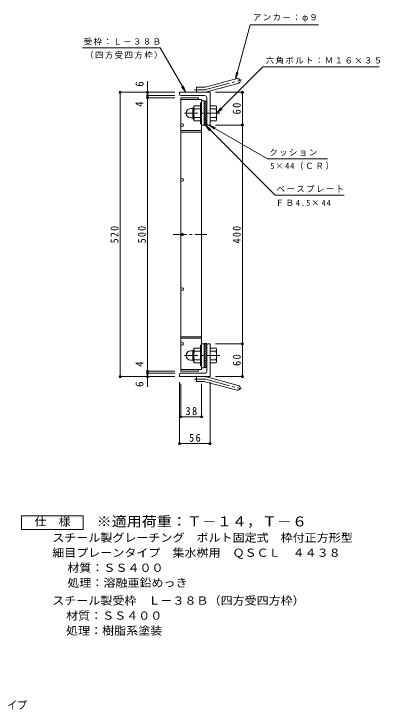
# Model space of a CAD drawing. Units: millimetres at full size, sheet at 1:5. Extents: x -728 to 847, y -688 to 672.
# Drawn here: x 179 to 847, y -664 to 609 of the extents above; entities that cross this region are included whole.
import ezdxf
from ezdxf.enums import TextEntityAlignment as Align

# ---------------------------------------------------------------- set-up
doc = ezdxf.new("R2010")
doc.units = ezdxf.units.MM
doc.header["$LTSCALE"] = 5
doc.header["$PDMODE"] = 32
doc.header["$PDSIZE"] = 4
doc.linetypes.add('CHAIN1', pattern=[8, 5, -1, 1, -1])
doc.linetypes.add('CHAIN2', pattern=[12, 9, -1, 1, -1])
for name, color, linetype, lineweight in [('E-1', 2, 'Continuous', 9), ('E-2', 3, 'Continuous', 9), ('E-4', 7, 'Continuous', 9), ('E-5', 7, 'Continuous', 9), ('F-5_F-5ﾚｲﾔ', 2, 'Continuous', 9)]:
    doc.layers.add(name, color=color, linetype=linetype, lineweight=lineweight)
doc.styles.add('ＭＳ ゴシック', font='')
doc.styles.get('ＭＳ ゴシック').set_extended_font_data('MS Gothic')

msp = doc.modelspace()

# ---------------------------------------------------------------- linework, layer by layer
at = {"layer": 'E-1'}
for p, q in [((529.158, 475.241), (587.349, 490.833)), ((513.013, 465.934), (513.013, 474.934)), ((526.828, 474.934), (513.013, 474.934)), ((531.487, 466.548), (589.678, 482.14)), ((482.013, 462.434), (482.013, 465.934)), ((538.013, 465.934), (482.013, 465.934)), ((528.013, 459.934), (484.513, 459.934)), ((538.013, 465.934), (538.013, 405.934)), ((520.213, 446.434), (520.213, 408.434)), ((522.513, 446.434), (520.213, 446.434)), ((527.013, 405.434), (527.013, 449.434)), ((532.013, 449.434), (527.013, 449.434)), ((532.013, 442.354), (527.013, 447.354)), ((532.013, 446.597), (529.176, 449.434)), ((502.703, 435.934), (506.213, 435.934)), ((506.213, 418.234), (506.213, 436.634)), ((508.013, 438.434), (508.213, 438.434)), ((508.213, 438.185), (508.213, 416.684)), ((520.213, 440.935), (509.252, 440.935)), ((520.213, 435.434), (509.252, 435.434)), ((532.013, 438.112), (527.013, 443.112)), ((532.013, 433.869), (527.013, 438.869)), ((532.013, 429.626), (527.013, 434.626)), ((538.013, 440.935), (548.975, 440.935)), ((538.013, 435.434), (548.975, 435.434)), ((550.213, 438.434), (550.013, 438.434)), ((550.013, 438.185), (550.013, 416.684)), ((488.213, 427.444), (488.213, 427.434)), ((532.013, 425.384), (527.013, 430.384)), ((532.013, 421.141), (527.013, 426.141)), ((532.013, 416.899), (527.013, 421.899)), ((502.713, 418.934), (506.213, 418.934)), ((508.013, 416.434), (508.213, 416.434)), ((520.213, 419.434), (509.252, 419.434)), ((520.213, 413.934), (509.252, 413.934)), ((522.513, 408.434), (520.213, 408.434)), ((532.013, 412.656), (527.013, 417.656)), ((532.013, 408.413), (527.013, 413.413)), ((530.75, 405.434), (527.013, 409.171)), ((538.013, 419.434), (548.975, 419.434)), ((538.013, 413.934), (548.975, 413.934)), ((550.213, 416.434), (550.013, 416.434)), ((534.513, 405.934), (538.013, 405.934)), ((520.213, -34.566), (520.213, 3.434)), ((522.513, 3.434), (520.213, 3.434)), ((527.013, 6.434), (527.013, -37.566)), ((530.75, 6.434), (527.013, 2.697)), ((532.013, 3.455), (527.013, -1.545)), ((534.513, 5.933), (538.013, 5.933)), ((538.013, -54.066), (538.013, 5.933)), ((502.713, -7.066), (506.213, -7.066)), ((506.213, -6.366), (506.213, -24.767)), ((508.013, -4.566), (508.213, -4.566)), ((508.213, -26.317), (508.213, -4.816)), ((520.213, -2.066), (509.252, -2.066)), ((520.213, -7.566), (509.252, -7.566)), ((532.013, -0.788), (527.013, -5.788)), ((532.013, -5.031), (527.013, -10.031)), ((532.013, -9.273), (527.013, -14.273)), ((538.013, -2.066), (548.975, -2.066)), ((538.013, -7.566), (548.975, -7.566)), ((550.213, -4.566), (550.013, -4.566)), ((550.013, -26.317), (550.013, -4.816)), ((488.213, -15.576), (488.213, -15.566)), ((502.703, -24.067), (506.213, -24.067)), ((520.213, -23.567), (509.252, -23.567)), ((532.013, -13.516), (527.013, -18.516)), ((532.013, -17.759), (527.013, -22.759)), ((532.013, -22.001), (527.013, -27.001)), ((538.013, -23.567), (548.975, -23.567)), ((508.013, -26.566), (508.213, -26.566)), ((520.213, -29.067), (509.252, -29.067)), ((522.513, -34.566), (520.213, -34.566)), ((532.013, -26.244), (527.013, -31.244)), ((532.013, -30.486), (527.013, -35.486)), ((532.013, -37.566), (527.013, -37.566)), ((532.013, -34.729), (529.176, -37.566)), ((538.013, -29.067), (548.975, -29.067)), ((550.213, -26.566), (550.013, -26.566)), ((482.013, -50.566), (482.013, -54.066)), ((528.013, -48.066), (484.513, -48.066)), ((538.013, -54.066), (482.013, -54.066)), ((513.013, -54.066), (513.013, -63.066)), ((526.828, -63.066), (513.013, -63.066)), ((529.158, -63.373), (587.349, -78.965)), ((531.487, -54.68), (589.678, -70.272))]:
    msp.add_line(p, q, dxfattribs=at)
at = {"layer": 'E-1', "linetype": 'CHAIN2'}
for p, q in [((530.322, 470.894), (595.489, 488.356)), ((526.828, 470.434), (509.208, 470.434)), ((526.828, -58.566), (509.208, -58.566)), ((530.322, -59.026), (595.489, -76.488))]:
    msp.add_line(p, q, dxfattribs=at)
at = {"layer": 'E-1', "linetype": 'CHAIN1'}
for p, q in [((555.617, 427.434), (490.912, 427.434)), ((555.617, -15.566), (490.912, -15.566))]:
    msp.add_line(p, q, dxfattribs=at)
at = {"layer": 'E-1'}
for points in [[(532.013, 455.934), (532.013, 405.434), (527.013, 405.434)], [(532.013, -44.066), (532.013, 6.434), (527.013, 6.434)]]:
    msp.add_lwpolyline(points, dxfattribs=at)
for centre, radius, start, end in [((588.513, 486.487), 4.5, 285.00014, 104.99991), ((526.828, 483.934), 9, 270, 285.00002), ((484.513, 462.434), 2.5, 180, 270), ((526.828, 483.934), 18, 270, 285), ((528.013, 455.934), 4, 0, 90), ((502.703, 427.444), 8.49, 90, 180), ((508.013, 436.634), 1.8, 90, 180), ((512.373, 438.185), 4.16, 138.61835, 221.37988), ((532.213, 427.434), 24, 160.52881, 199.47119), ((526.013, 427.434), 24, 340.52881, 19.47119), ((545.853, 438.185), 4.16, 318.62012, 41.38165), ((502.713, 427.434), 8.5, 180, 270), ((508.013, 418.234), 1.8, 180, 270), ((512.373, 416.684), 4.16, 138.62012, 221.38165), ((534.513, 408.434), 2.5, 180, 270), ((545.853, 416.684), 4.16, 318.61835, 41.37988), ((534.513, 3.434), 2.5, 90, 180), ((502.713, -15.566), 8.5, 90, 180), ((508.013, -6.366), 1.8, 90, 180), ((512.373, -4.816), 4.16, 138.61835, 221.37988), ((532.213, -15.566), 24, 160.52881, 199.47119), ((526.013, -15.566), 24, 340.52881, 19.47119), ((545.853, -4.816), 4.16, 318.62012, 41.38165), ((502.703, -15.576), 8.49, 180, 270), ((508.013, -24.767), 1.8, 180, 270), ((512.373, -26.317), 4.16, 138.62012, 221.38165), ((545.853, -26.317), 4.16, 318.61835, 41.37988), ((484.513, -50.566), 2.5, 90, 180), ((528.013, -44.066), 4, 270, 0), ((526.828, -72.066), 18, 75, 90), ((526.828, -72.066), 9, 74.99998, 90), ((588.513, -74.619), 4.5, 255.00009, 74.99986)]:
    msp.add_arc(centre, radius, start, end, dxfattribs=at)
at = {"layer": 'E-1', "linetype": 'CHAIN2'}
for centre, start, end in [((526.828, 483.934), 270, 284.99995), ((526.828, -72.066), 75.00005, 90)]:
    msp.add_arc(centre, 13.5, start, end, dxfattribs=at)
at = {"layer": 'E-2'}
for p, q in [((484.514, 455.934), (516.514, 455.934)), ((484.514, -44.066), (484.514, 455.934)), ((484.514, 452.934), (522.514, 452.934)), ((516.514, 455.934), (516.514, 452.934)), ((522.514, 452.934), (522.514, -41.066)), ((527.014, 449.934), (522.514, 449.934)), ((527.014, 405.934), (527.014, 449.934)), ((484.514, 395.935), (522.514, 395.935)), ((527.014, 405.934), (522.514, 405.934)), ((484.514, 392.935), (522.514, 392.935)), ((484.514, 18.934), (522.514, 18.934)), ((484.514, 15.934), (522.514, 15.934)), ((527.014, 5.934), (522.514, 5.934)), ((527.014, 5.934), (527.014, -38.066)), ((527.014, -38.066), (522.514, -38.066)), ((484.514, -41.066), (522.514, -41.066))]:
    msp.add_line(p, q, dxfattribs=at)
at = {"layer": 'E-2', "linetype": 'CHAIN1'}
msp.add_line((470.482, 205.934), (532.26, 205.934), dxfattribs=at)
at = {"layer": 'E-2'}
msp.add_lwpolyline([(484.514, -44.066), (516.514, -44.066), (516.514, -41.066)], dxfattribs=at)
for centre in [(487.014, 405.934), (487.014, 305.934), (487.014, 205.934), (487.014, 105.934), (487.014, 5.934)]:
    msp.add_circle(centre, 2.5, dxfattribs=at)
at = {"layer": 'E-4'}
for p, q in [((423.514, 459.934), (423.514, 486.051)), ((372.014, 465.934), (473.514, 465.934)), ((373.514, -54.066), (373.514, 465.934)), ((422.014, 459.934), (473.514, 459.934)), ((423.514, 455.934), (423.514, 459.934)), ((598.7, 465.934), (548.013, 465.934)), ((597.2, 405.934), (597.2, 465.934)), ((422.014, 455.934), (473.514, 455.934)), ((423.514, -44.066), (423.514, 455.934)), ((598.7, 405.934), (548.013, 405.934)), ((597.2, 5.933), (597.2, 405.934)), ((598.7, 5.933), (548.013, 5.933)), ((597.2, -54.066), (597.2, 5.933)), ((422.014, -44.066), (473.514, -44.066)), ((422.014, -48.066), (473.514, -48.066)), ((423.514, -48.066), (423.514, -44.066)), ((423.514, -72.934), (423.514, -48.066)), ((372.014, -54.066), (473.514, -54.066)), ((598.7, -54.066), (548.013, -54.066)), ((482.013, -178.066), (482.013, -64.066)), ((484.514, -129.067), (484.514, -67.566)), ((522.514, -129.067), (522.514, -67.566)), ((538.013, -178.066), (538.013, -64.066)), ((484.514, -127.567), (522.514, -127.567)), ((482.013, -176.566), (538.013, -176.566))]:
    msp.add_line(p, q, dxfattribs=at)
for p in [(373.514, 465.934), (423.514, 465.934), (423.514, 459.934), (597.2, 465.934), (423.514, 455.934), (597.2, 405.934), (597.2, 5.933), (423.514, -44.066), (423.514, -48.066), (373.514, -54.066), (423.514, -54.066), (597.2, -54.066), (484.514, -127.567), (522.514, -127.567), (482.013, -176.566), (538.013, -176.566)]:
    msp.add_point(p, dxfattribs=at)
at = {"layer": 'E-5'}
for p, q in [((584.591, 490.094), (611.182, 589.332)), ((736.182, 589.332), (611.182, 589.332)), ((304.348, 546.823), (446.848, 546.823)), ((493.549, 465.934), (446.848, 546.823)), ((584.591, 490.094), (586.223, 502.487)), ((584.591, 490.094), (589.375, 501.643)), ((493.549, 465.934), (485.94, 475.851)), ((493.549, 465.934), (488.766, 477.483)), ((550.013, 427.434), (557.623, 437.351)), ((550.013, 427.434), (559.93, 435.044)), ((529.513, 405.434), (657.005, 277.943)), ((529.513, 405.434), (537.123, 395.517)), ((529.513, 405.434), (539.43, 397.825)), ((536.412, 405.934), (643.2, 344.28)), ((536.412, 405.934), (546.329, 398.325)), ((536.412, 405.934), (547.96, 401.151)), ((643.2, 344.28), (752.625, 344.28)), ((657.005, 277.943), (783.39, 277.943))]:
    msp.add_line(p, q, dxfattribs=at)
msp.add_lwpolyline([(550.013, 427.434), (634.805, 512.226), (847.305, 512.226)], dxfattribs=at)
at = {"layer": 'F-5_F-5ﾚｲﾔ'}
msp.add_lwpolyline([(192.936, -333.585), (192.936, -308.585), (305.436, -308.585), (305.436, -333.585)], close=True, dxfattribs=at)

# ---------------------------------------------------------------- texts
at = {"layer": 'E-4', "color": 2, "style": 'ＭＳ ゴシック'}
for s, p in [('6', (420.514, 476.051)), ('4', (420.514, 439.104)), ('4', (420.514, -36.114)), ('6', (420.514, -72.934))]:
    msp.add_text(s, height=14.66, rotation=90, dxfattribs=at).set_placement(p, align=Align.BOTTOM_LEFT)
at = {"layer": 'E-4', "color": 2, "char_height": 14.66, "attachment_point": 7, "rotation": 90, "style": 'ＭＳ ゴシック'}
for s, insert in [('\\T1.27;\\W0.95;60', (594.2, 425.309)), ('\\T1.27;\\W0.9;520', (370.514, 189.684)), ('\\T1.27;\\W0.9;500', (420.514, 189.684)), ('\\T1.27;\\W0.9;400', (594.2, 189.684)), ('\\T1.27;\\W0.95;60', (594.2, -34.691))]:
    msp.add_mtext(s, dxfattribs=dict(at, insert=insert))
at = {"layer": 'E-4', "color": 2, "char_height": 14.66, "attachment_point": 7, "style": 'ＭＳ ゴシック'}
for s, insert in [('\\T1.27;\\W0.95;38', (492.889, -124.567)), ('\\T1.27;\\W0.95;56', (499.388, -173.566))]:
    msp.add_mtext(s, dxfattribs=dict(at, insert=insert))
at = {"layer": 'E-5', "char_height": 11, "attachment_point": 7, "style": 'ＭＳ ゴシック'}
for s, insert in [('\\T1.17;アンカ－：φ９', (616.182, 594.332)), ('\\T1.17;受枠：Ｌ－３８Ｂ', (306.848, 551.823)), ('\\T1.17;（四方受四方枠）', (309.348, 526.823)), ('\\T1.17;六角ボルト：Ｍ１６×３５', (639.805, 517.226)), ('\\T1.17;クッション', (646.398, 349.28)), ('\\T1.21;5×44（ＣＲ）', (648.2, 324.28)), ('\\T1.17;ベースプレート', (659.774, 282.943)), ('\\T1.26;\\W0.95;ＦＢ4.5×44', (658.214, 257.943))]:
    msp.add_mtext(s, dxfattribs=dict(at, insert=insert))
at = {"layer": 'F-5_F-5ﾚｲﾔ', "style": 'ＭＳ ゴシック'}
for s, width, p in [('仕\u3000様', 1.1, (216.686, -331.085)), ('スチール製グレーチング\u3000ボルト固定式\u3000枠付正方形型', 1.1, (249.186, -360.545)), ('細目プレーンタイプ\u3000集水桝用\u3000ＱＳＣＬ\u3000４４３８', 1.1, (249.186, -388.046)), ('材質：ＳＳ４００', 1.1, (276.792, -415.544)), ('処理：溶融亜鉛めっき', 1.1, (276.792, -443.045)), ('スチール製受枠\u3000Ｌ－３８Ｂ（四方受四方枠）', 1.1, (249.186, -475.545)), ('材質：ＳＳ４００', 1.1, (274.542, -503.045)), ('処理：樹脂系塗装', 1.1, (274.542, -530.545)), ('スチール製グレーチング\u3000ボルト固定式\u3000枠付正方形型\u3000細目プレーンタイプ', 0.9, (-426.973, -666.554))]:
    msp.add_text(s, height=14.66, dxfattribs=dict(at, width=width)).set_placement(p, align=Align.BOTTOM_LEFT)
at = {"layer": 'F-5_F-5ﾚｲﾔ', "color": 3, "style": 'ＭＳ ゴシック', "width": 1.1}
msp.add_text('※適用荷重：Ｔ－１４，Ｔ－６', height=18.33, dxfattribs=at).set_placement((330.436, -333.585), align=Align.BOTTOM_LEFT)

doc.saveas('drawing.dxf')
